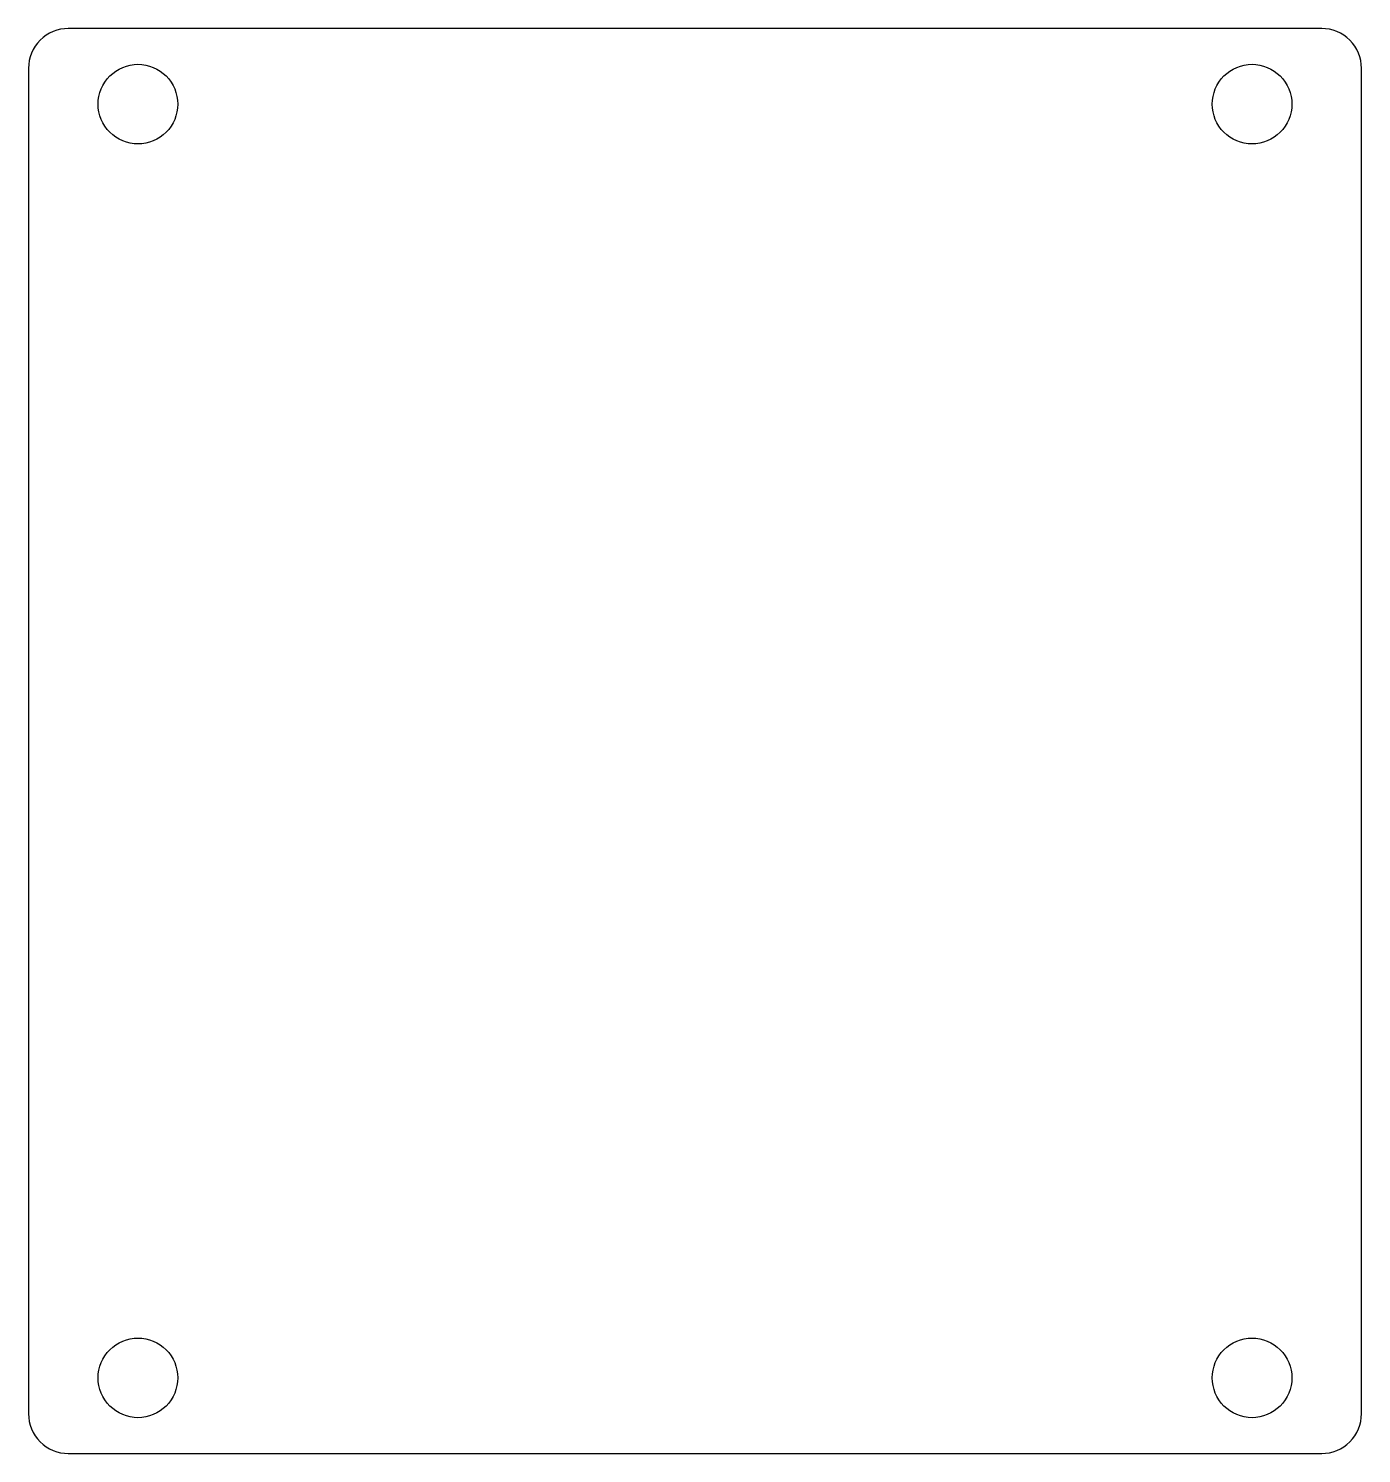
# Model space of a CAD drawing. Header units: metres. Extents: x -33.5 to 33.5, y -35.8 to 35.8.
import ezdxf

# ---------------------------------------------------------------- set-up
doc = ezdxf.new("R2010")
doc.units = ezdxf.units.M

msp = doc.modelspace()

# ---------------------------------------------------------------- linework, layer by layer
for p, q in [((-31.5, 35.8), (-31.696, 35.7904)), ((31.5, 35.8), (-31.5, 35.8)), ((31.696, 35.7904), (31.5, 35.8)), ((-32.9142, 35.2142), (-33.046, 35.0688)), ((-32.7688, 35.346), (-32.9142, 35.2142)), ((-32.6111, 35.4629), (-32.7688, 35.346)), ((-32.4428, 35.5638), (-32.6111, 35.4629)), ((-32.2654, 35.6478), (-32.4428, 35.5638)), ((-32.0806, 35.7139), (-32.2654, 35.6478)), ((-31.8902, 35.7616), (-32.0806, 35.7139)), ((-31.696, 35.7904), (-31.8902, 35.7616)), ((31.8902, 35.7616), (31.696, 35.7904)), ((32.0806, 35.7139), (31.8902, 35.7616)), ((32.2654, 35.6478), (32.0806, 35.7139)), ((32.4428, 35.5638), (32.2654, 35.6478)), ((32.6111, 35.4629), (32.4428, 35.5638)), ((32.7688, 35.346), (32.6111, 35.4629)), ((32.9142, 35.2142), (32.7688, 35.346)), ((33.046, 35.0688), (32.9142, 35.2142)), ((-33.4139, 34.3806), (-33.4616, 34.1902)), ((-33.3478, 34.5654), (-33.4139, 34.3806)), ((-33.2638, 34.7428), (-33.3478, 34.5654)), ((-33.1629, 34.9111), (-33.2638, 34.7428)), ((-33.046, 35.0688), (-33.1629, 34.9111)), ((33.1629, 34.9111), (33.046, 35.0688)), ((33.2638, 34.7428), (33.1629, 34.9111)), ((33.3478, 34.5654), (33.2638, 34.7428)), ((33.4139, 34.3806), (33.3478, 34.5654)), ((33.4616, 34.1902), (33.4139, 34.3806)), ((-33.4904, 33.996), (-33.5, 33.8)), ((-33.5, 33.8), (-33.5, -33.8)), ((-33.4616, 34.1902), (-33.4904, 33.996)), ((-29.2688, 33.546), (-29.1111, 33.6629)), ((-29.1111, 33.6629), (-28.9428, 33.7638)), ((-28.9428, 33.7638), (-28.7654, 33.8478)), ((-28.7654, 33.8478), (-28.5806, 33.9139)), ((-28.5806, 33.9139), (-28.3902, 33.9616)), ((-28.3902, 33.9616), (-28.196, 33.9904)), ((-28.196, 33.9904), (-28, 34)), ((-28, 34), (-27.804, 33.9904)), ((-27.804, 33.9904), (-27.6098, 33.9616)), ((-27.6098, 33.9616), (-27.4194, 33.9139)), ((-27.4194, 33.9139), (-27.2346, 33.8478)), ((-27.2346, 33.8478), (-27.0572, 33.7638)), ((-27.0572, 33.7638), (-26.8889, 33.6629)), ((-26.8889, 33.6629), (-26.7312, 33.546)), ((26.7312, 33.546), (26.8889, 33.6629)), ((26.8889, 33.6629), (27.0572, 33.7638)), ((27.0572, 33.7638), (27.2346, 33.8478)), ((27.2346, 33.8478), (27.4194, 33.9139)), ((27.4194, 33.9139), (27.6098, 33.9616)), ((27.6098, 33.9616), (27.804, 33.9904)), ((27.804, 33.9904), (28, 34)), ((28, 34), (28.196, 33.9904)), ((28.196, 33.9904), (28.3902, 33.9616)), ((28.3902, 33.9616), (28.5806, 33.9139)), ((28.5806, 33.9139), (28.7654, 33.8478)), ((28.7654, 33.8478), (28.9428, 33.7638)), ((28.9428, 33.7638), (29.1111, 33.6629)), ((29.1111, 33.6629), (29.2688, 33.546)), ((33.4904, 33.996), (33.4616, 34.1902)), ((33.5, 33.8), (33.4904, 33.996)), ((33.5, -33.8), (33.5, 33.8)), ((-29.8478, 32.7654), (-29.7638, 32.9428)), ((-29.7638, 32.9428), (-29.6629, 33.1111)), ((-29.6629, 33.1111), (-29.546, 33.2688)), ((-29.546, 33.2688), (-29.4142, 33.4142)), ((-29.4142, 33.4142), (-29.2688, 33.546)), ((-26.7312, 33.546), (-26.5858, 33.4142)), ((-26.5858, 33.4142), (-26.454, 33.2688)), ((-26.454, 33.2688), (-26.3371, 33.1111)), ((-26.3371, 33.1111), (-26.2362, 32.9428)), ((-26.2362, 32.9428), (-26.1522, 32.7654)), ((26.1522, 32.7654), (26.2362, 32.9428)), ((26.2362, 32.9428), (26.3371, 33.1111)), ((26.3371, 33.1111), (26.454, 33.2688)), ((26.454, 33.2688), (26.5858, 33.4142)), ((26.5858, 33.4142), (26.7312, 33.546)), ((29.2688, 33.546), (29.4142, 33.4142)), ((29.4142, 33.4142), (29.546, 33.2688)), ((29.546, 33.2688), (29.6629, 33.1111)), ((29.6629, 33.1111), (29.7638, 32.9428)), ((29.7638, 32.9428), (29.8478, 32.7654)), ((-29.9904, 32.196), (-29.9616, 32.3902)), ((-29.9616, 32.3902), (-29.9139, 32.5806)), ((-29.9139, 32.5806), (-29.8478, 32.7654)), ((-26.1522, 32.7654), (-26.0861, 32.5806)), ((-26.0861, 32.5806), (-26.0384, 32.3902)), ((-26.0384, 32.3902), (-26.0096, 32.196)), ((26.0096, 32.196), (26.0384, 32.3902)), ((26.0384, 32.3902), (26.0861, 32.5806)), ((26.0861, 32.5806), (26.1522, 32.7654)), ((29.8478, 32.7654), (29.9139, 32.5806)), ((29.9139, 32.5806), (29.9616, 32.3902)), ((29.9616, 32.3902), (29.9904, 32.196)), ((-30, 32), (-29.9904, 32.196)), ((-29.9904, 31.804), (-30, 32)), ((-29.9616, 31.6098), (-29.9904, 31.804)), ((-29.9139, 31.4194), (-29.9616, 31.6098)), ((-26.0384, 31.6098), (-26.0861, 31.4194)), ((-26.0096, 31.804), (-26.0384, 31.6098)), ((-26.0096, 32.196), (-26, 32)), ((-26, 32), (-26.0096, 31.804)), ((26, 32), (26.0096, 32.196)), ((26.0096, 31.804), (26, 32)), ((26.0384, 31.6098), (26.0096, 31.804)), ((26.0861, 31.4194), (26.0384, 31.6098)), ((29.9616, 31.6098), (29.9139, 31.4194)), ((29.9904, 31.804), (29.9616, 31.6098)), ((29.9904, 32.196), (30, 32)), ((30, 32), (29.9904, 31.804)), ((-29.8478, 31.2346), (-29.9139, 31.4194)), ((-29.7638, 31.0572), (-29.8478, 31.2346)), ((-29.6629, 30.8889), (-29.7638, 31.0572)), ((-29.546, 30.7312), (-29.6629, 30.8889)), ((-26.3371, 30.8889), (-26.454, 30.7312)), ((-26.2362, 31.0572), (-26.3371, 30.8889)), ((-26.1522, 31.2346), (-26.2362, 31.0572)), ((-26.0861, 31.4194), (-26.1522, 31.2346)), ((26.1522, 31.2346), (26.0861, 31.4194)), ((26.2362, 31.0572), (26.1522, 31.2346)), ((26.3371, 30.8889), (26.2362, 31.0572)), ((26.454, 30.7312), (26.3371, 30.8889)), ((29.6629, 30.8889), (29.546, 30.7312)), ((29.7638, 31.0572), (29.6629, 30.8889)), ((29.8478, 31.2346), (29.7638, 31.0572)), ((29.9139, 31.4194), (29.8478, 31.2346)), ((-29.4142, 30.5858), (-29.546, 30.7312)), ((-29.2688, 30.454), (-29.4142, 30.5858)), ((-29.1111, 30.3371), (-29.2688, 30.454)), ((-28.9428, 30.2362), (-29.1111, 30.3371)), ((-28.7654, 30.1522), (-28.9428, 30.2362)), ((-28.5806, 30.0861), (-28.7654, 30.1522)), ((-28.3902, 30.0384), (-28.5806, 30.0861)), ((-27.4194, 30.0861), (-27.6098, 30.0384)), ((-27.2346, 30.1522), (-27.4194, 30.0861)), ((-27.0572, 30.2362), (-27.2346, 30.1522)), ((-26.8889, 30.3371), (-27.0572, 30.2362)), ((-26.7312, 30.454), (-26.8889, 30.3371)), ((-26.5858, 30.5858), (-26.7312, 30.454)), ((-26.454, 30.7312), (-26.5858, 30.5858)), ((26.5858, 30.5858), (26.454, 30.7312)), ((26.7312, 30.454), (26.5858, 30.5858)), ((26.8889, 30.3371), (26.7312, 30.454)), ((27.0572, 30.2362), (26.8889, 30.3371)), ((27.2346, 30.1522), (27.0572, 30.2362)), ((27.4194, 30.0861), (27.2346, 30.1522)), ((27.6098, 30.0384), (27.4194, 30.0861)), ((28.5806, 30.0861), (28.3902, 30.0384)), ((28.7654, 30.1522), (28.5806, 30.0861)), ((28.9428, 30.2362), (28.7654, 30.1522)), ((29.1111, 30.3371), (28.9428, 30.2362)), ((29.2688, 30.454), (29.1111, 30.3371)), ((29.4142, 30.5858), (29.2688, 30.454)), ((29.546, 30.7312), (29.4142, 30.5858)), ((-28.196, 30.0096), (-28.3902, 30.0384)), ((-28, 30), (-28.196, 30.0096)), ((-27.804, 30.0096), (-28, 30)), ((-27.6098, 30.0384), (-27.804, 30.0096)), ((27.804, 30.0096), (27.6098, 30.0384)), ((28, 30), (27.804, 30.0096)), ((28.196, 30.0096), (28, 30)), ((28.3902, 30.0384), (28.196, 30.0096)), ((-28.5806, -30.0861), (-28.3902, -30.0384)), ((-28.3902, -30.0384), (-28.196, -30.0096)), ((-28.196, -30.0096), (-28, -30)), ((-28, -30), (-27.804, -30.0096)), ((-27.804, -30.0096), (-27.6098, -30.0384)), ((-27.6098, -30.0384), (-27.4194, -30.0861)), ((27.4194, -30.0861), (27.6098, -30.0384)), ((27.6098, -30.0384), (27.804, -30.0096)), ((27.804, -30.0096), (28, -30)), ((28, -30), (28.196, -30.0096)), ((28.196, -30.0096), (28.3902, -30.0384)), ((28.3902, -30.0384), (28.5806, -30.0861)), ((-29.6629, -30.8889), (-29.546, -30.7312)), ((-29.546, -30.7312), (-29.4142, -30.5858)), ((-29.4142, -30.5858), (-29.2688, -30.454)), ((-29.2688, -30.454), (-29.1111, -30.3371)), ((-29.1111, -30.3371), (-28.9428, -30.2362)), ((-28.9428, -30.2362), (-28.7654, -30.1522)), ((-28.7654, -30.1522), (-28.5806, -30.0861)), ((-27.4194, -30.0861), (-27.2346, -30.1522)), ((-27.2346, -30.1522), (-27.0572, -30.2362)), ((-27.0572, -30.2362), (-26.8889, -30.3371)), ((-26.8889, -30.3371), (-26.7312, -30.454)), ((-26.7312, -30.454), (-26.5858, -30.5858)), ((-26.5858, -30.5858), (-26.454, -30.7312)), ((-26.454, -30.7312), (-26.3371, -30.8889)), ((26.3371, -30.8889), (26.454, -30.7312)), ((26.454, -30.7312), (26.5858, -30.5858)), ((26.5858, -30.5858), (26.7312, -30.454)), ((26.7312, -30.454), (26.8889, -30.3371)), ((26.8889, -30.3371), (27.0572, -30.2362)), ((27.0572, -30.2362), (27.2346, -30.1522)), ((27.2346, -30.1522), (27.4194, -30.0861)), ((28.5806, -30.0861), (28.7654, -30.1522)), ((28.7654, -30.1522), (28.9428, -30.2362)), ((28.9428, -30.2362), (29.1111, -30.3371)), ((29.1111, -30.3371), (29.2688, -30.454)), ((29.2688, -30.454), (29.4142, -30.5858)), ((29.4142, -30.5858), (29.546, -30.7312)), ((29.546, -30.7312), (29.6629, -30.8889)), ((-29.9616, -31.6098), (-29.9139, -31.4194)), ((-29.9139, -31.4194), (-29.8478, -31.2346)), ((-29.8478, -31.2346), (-29.7638, -31.0572)), ((-29.7638, -31.0572), (-29.6629, -30.8889)), ((-26.3371, -30.8889), (-26.2362, -31.0572)), ((-26.2362, -31.0572), (-26.1522, -31.2346)), ((-26.1522, -31.2346), (-26.0861, -31.4194)), ((-26.0861, -31.4194), (-26.0384, -31.6098)), ((26.0384, -31.6098), (26.0861, -31.4194)), ((26.0861, -31.4194), (26.1522, -31.2346)), ((26.1522, -31.2346), (26.2362, -31.0572)), ((26.2362, -31.0572), (26.3371, -30.8889)), ((29.6629, -30.8889), (29.7638, -31.0572)), ((29.7638, -31.0572), (29.8478, -31.2346)), ((29.8478, -31.2346), (29.9139, -31.4194)), ((29.9139, -31.4194), (29.9616, -31.6098)), ((-30, -32), (-29.9904, -31.804)), ((-29.9904, -32.196), (-30, -32)), ((-29.9904, -31.804), (-29.9616, -31.6098)), ((-29.9616, -32.3902), (-29.9904, -32.196)), ((-26.0384, -31.6098), (-26.0096, -31.804)), ((-26.0096, -32.196), (-26.0384, -32.3902)), ((-26.0096, -31.804), (-26, -32)), ((-26, -32), (-26.0096, -32.196)), ((26, -32), (26.0096, -31.804)), ((26.0096, -32.196), (26, -32)), ((26.0096, -31.804), (26.0384, -31.6098)), ((26.0384, -32.3902), (26.0096, -32.196)), ((29.9616, -31.6098), (29.9904, -31.804)), ((29.9904, -32.196), (29.9616, -32.3902)), ((29.9904, -31.804), (30, -32)), ((30, -32), (29.9904, -32.196)), ((-29.9139, -32.5806), (-29.9616, -32.3902)), ((-29.8478, -32.7654), (-29.9139, -32.5806)), ((-29.7638, -32.9428), (-29.8478, -32.7654)), ((-26.1522, -32.7654), (-26.2362, -32.9428)), ((-26.0861, -32.5806), (-26.1522, -32.7654)), ((-26.0384, -32.3902), (-26.0861, -32.5806)), ((26.0861, -32.5806), (26.0384, -32.3902)), ((26.1522, -32.7654), (26.0861, -32.5806)), ((26.2362, -32.9428), (26.1522, -32.7654)), ((29.8478, -32.7654), (29.7638, -32.9428)), ((29.9139, -32.5806), (29.8478, -32.7654)), ((29.9616, -32.3902), (29.9139, -32.5806)), ((-29.6629, -33.1111), (-29.7638, -32.9428)), ((-29.546, -33.2688), (-29.6629, -33.1111)), ((-29.4142, -33.4142), (-29.546, -33.2688)), ((-29.2688, -33.546), (-29.4142, -33.4142)), ((-29.1111, -33.6629), (-29.2688, -33.546)), ((-26.7312, -33.546), (-26.8889, -33.6629)), ((-26.5858, -33.4142), (-26.7312, -33.546)), ((-26.454, -33.2688), (-26.5858, -33.4142)), ((-26.3371, -33.1111), (-26.454, -33.2688)), ((-26.2362, -32.9428), (-26.3371, -33.1111)), ((26.3371, -33.1111), (26.2362, -32.9428)), ((26.454, -33.2688), (26.3371, -33.1111)), ((26.5858, -33.4142), (26.454, -33.2688)), ((26.7312, -33.546), (26.5858, -33.4142)), ((26.8889, -33.6629), (26.7312, -33.546)), ((29.2688, -33.546), (29.1111, -33.6629)), ((29.4142, -33.4142), (29.2688, -33.546)), ((29.546, -33.2688), (29.4142, -33.4142)), ((29.6629, -33.1111), (29.546, -33.2688)), ((29.7638, -32.9428), (29.6629, -33.1111)), ((-33.5, -33.8), (-33.4904, -33.996)), ((-33.4904, -33.996), (-33.4616, -34.1902)), ((-33.4616, -34.1902), (-33.4139, -34.3806)), ((-28.9428, -33.7638), (-29.1111, -33.6629)), ((-28.7654, -33.8478), (-28.9428, -33.7638)), ((-28.5806, -33.9139), (-28.7654, -33.8478)), ((-28.3902, -33.9616), (-28.5806, -33.9139)), ((-28.196, -33.9904), (-28.3902, -33.9616)), ((-28, -34), (-28.196, -33.9904)), ((-27.804, -33.9904), (-28, -34)), ((-27.6098, -33.9616), (-27.804, -33.9904)), ((-27.4194, -33.9139), (-27.6098, -33.9616)), ((-27.2346, -33.8478), (-27.4194, -33.9139)), ((-27.0572, -33.7638), (-27.2346, -33.8478)), ((-26.8889, -33.6629), (-27.0572, -33.7638)), ((27.0572, -33.7638), (26.8889, -33.6629)), ((27.2346, -33.8478), (27.0572, -33.7638)), ((27.4194, -33.9139), (27.2346, -33.8478)), ((27.6098, -33.9616), (27.4194, -33.9139)), ((27.804, -33.9904), (27.6098, -33.9616)), ((28, -34), (27.804, -33.9904)), ((28.196, -33.9904), (28, -34)), ((28.3902, -33.9616), (28.196, -33.9904)), ((28.5806, -33.9139), (28.3902, -33.9616)), ((28.7654, -33.8478), (28.5806, -33.9139)), ((28.9428, -33.7638), (28.7654, -33.8478)), ((29.1111, -33.6629), (28.9428, -33.7638)), ((33.4139, -34.3806), (33.4616, -34.1902)), ((33.4616, -34.1902), (33.4904, -33.996)), ((33.4904, -33.996), (33.5, -33.8)), ((-33.4139, -34.3806), (-33.3478, -34.5654)), ((-33.3478, -34.5654), (-33.2638, -34.7428)), ((-33.2638, -34.7428), (-33.1629, -34.9111)), ((-33.1629, -34.9111), (-33.046, -35.0688)), ((-33.046, -35.0688), (-32.9142, -35.2142)), ((32.9142, -35.2142), (33.046, -35.0688)), ((33.046, -35.0688), (33.1629, -34.9111)), ((33.1629, -34.9111), (33.2638, -34.7428)), ((33.2638, -34.7428), (33.3478, -34.5654)), ((33.3478, -34.5654), (33.4139, -34.3806)), ((-32.9142, -35.2142), (-32.7688, -35.346)), ((-32.7688, -35.346), (-32.6111, -35.4629)), ((-32.6111, -35.4629), (-32.4428, -35.5638)), ((-32.4428, -35.5638), (-32.2654, -35.6478)), ((-32.2654, -35.6478), (-32.0806, -35.7139)), ((-32.0806, -35.7139), (-31.8902, -35.7616)), ((-31.8902, -35.7616), (-31.696, -35.7904)), ((-31.696, -35.7904), (-31.5, -35.8)), ((-31.5, -35.8), (31.5, -35.8)), ((31.5, -35.8), (31.696, -35.7904)), ((31.696, -35.7904), (31.8902, -35.7616)), ((31.8902, -35.7616), (32.0806, -35.7139)), ((32.0806, -35.7139), (32.2654, -35.6478)), ((32.2654, -35.6478), (32.4428, -35.5638)), ((32.4428, -35.5638), (32.6111, -35.4629)), ((32.6111, -35.4629), (32.7688, -35.346)), ((32.7688, -35.346), (32.9142, -35.2142))]:
    msp.add_line(p, q)

doc.saveas('drawing.dxf')
